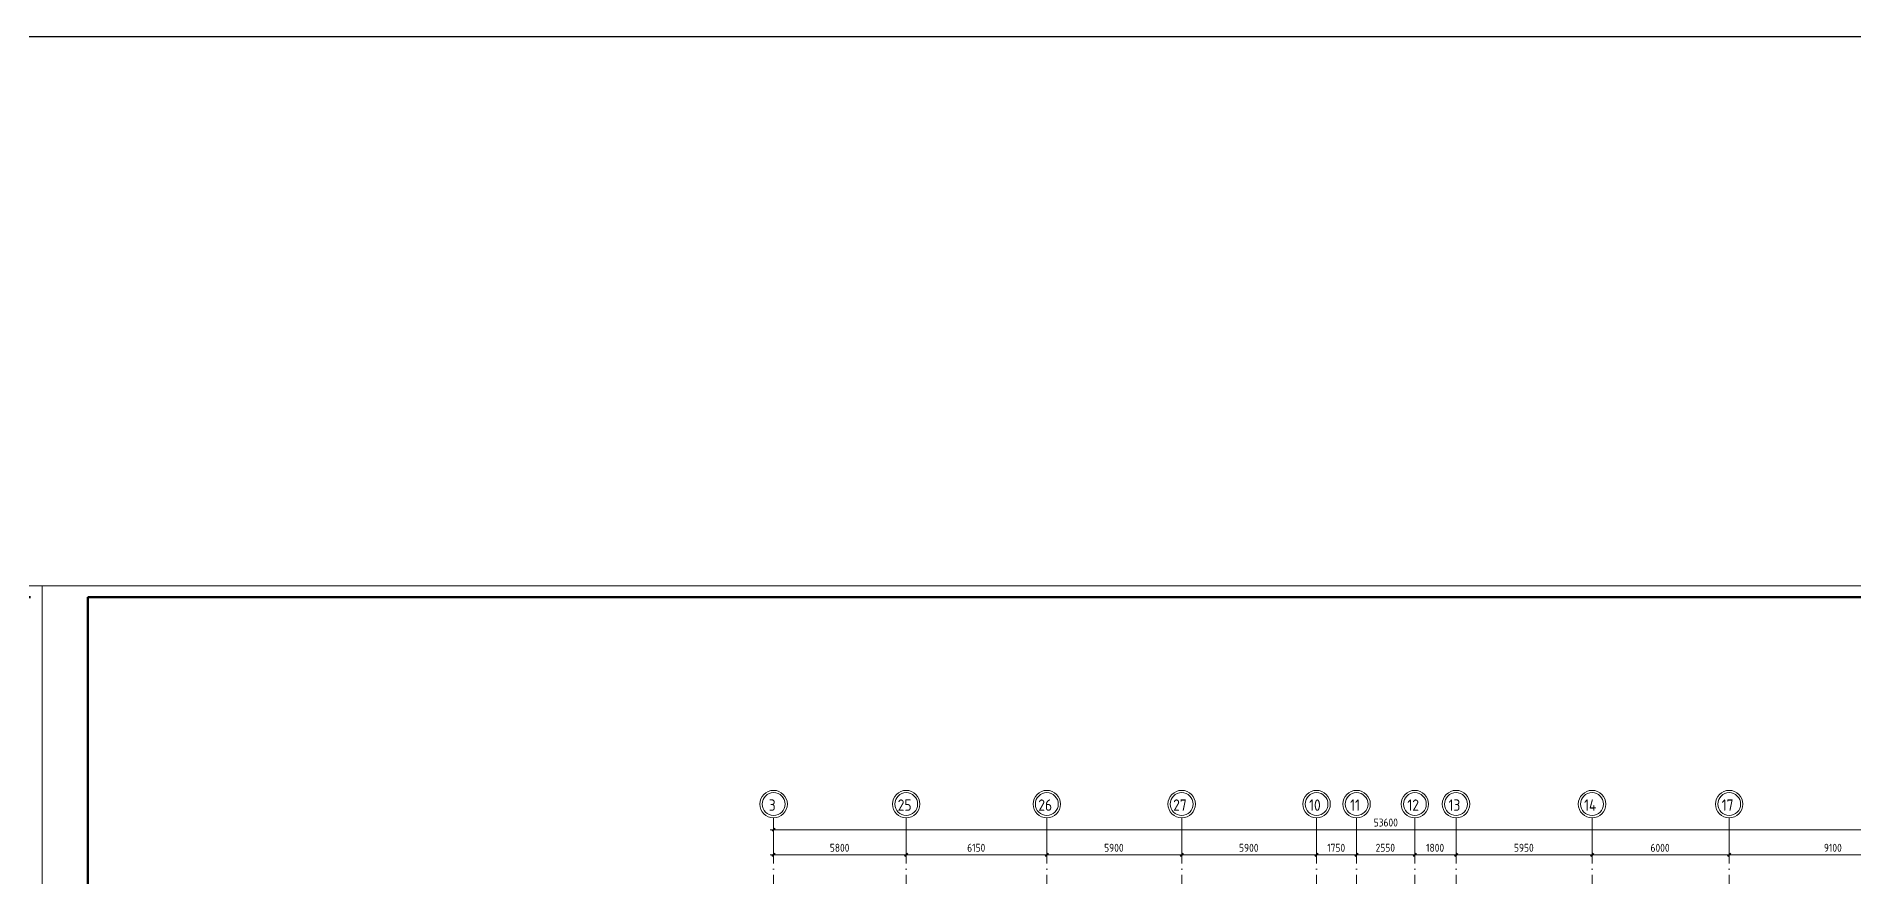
# Model space of a CAD drawing. Header units: millimetres. Extents: x -88595 to 880822, y -1054509 to -148035.
# Drawn here: x 240113 to 319608, y -233074 to -196327 of the extents above; entities that cross this region are included whole.
import ezdxf

# ---------------------------------------------------------------- set-up
doc = ezdxf.new("R2010")
doc.units = ezdxf.units.MM
doc.linetypes.add('ADSK_Линия сетки', pattern=[25, 20, -2.5, 0, -2.5])
for name, color, linetype, lineweight in [('Оборудование', 7, 'Continuous', 18), ('Оси', 7, 'Continuous', 9), ('Основные надписи', 7, 'Continuous', 30), ('Размеры', 7, 'Continuous', 9), ('Тонкие линии', 7, 'Continuous', 18)]:
    doc.layers.add(name, color=color, linetype=linetype, lineweight=lineweight)
doc.layers.add('П4', color=1, linetype='Continuous')
doc.styles.add('GOST Common_1', font='GOST_Common.ttf', dxfattribs={"width": 0.9, "height": 500})
doc.styles.add('GOST Common_3', font='GOST_Common.ttf', dxfattribs={"width": 0.9, "height": 2.5})

# ---------------------------------------------------------------- blocks, each defined once
blk = doc.blocks.new('ADSK_Рамка - Форма 3-3616731-План подвала_')
at = {"layer": 'Основные надписи', "lineweight": 50}
for p, q in [((-197, 687.5), (-1361, 687.5)), ((-1361, 687.5), (-1361, -143.5))]:
    blk.add_line(p, q, dxfattribs=at)
at = {"layer": 'Тонкие линии', "lineweight": 20}
for p, q in [((-1381, 692.5), (-192, 692.5)), ((-1381, 692.5), (-1381, -148.5)), ((-192, 692.5), (-192, -148.5))]:
    blk.add_line(p, q, dxfattribs=at)
blk = doc.blocks.new('2 этаж')
at = {"layer": 'Оси', "linetype": 'ADSK_Линия сетки', "ltscale": 100}
for p, q in [((301698, 697307), (301698, 679652)), ((307498, 697307), (307498, 679652)), ((313648, 697307), (313648, 679652)), ((319548, 697307), (319548, 679652)), ((325448, 697307), (325448, 631330)), ((327198, 697307), (327198, 631330)), ((329748, 697307), (329748, 631330)), ((331548, 697307), (331548, 631330)), ((337498, 697307), (337498, 632600)), ((343498, 697307), (343498, 631330))]:
    blk.add_line(p, q, dxfattribs=at)
at = {"layer": 'Оси', "lineweight": 20}
for centre, radius, start, end in [((301698, 697907), 600, 0, 180), ((301698, 697907), 500, 0, 180), ((307498, 697907), 600, 0, 180), ((307498, 697907), 500, 0, 180), ((313648, 697907), 600, 0, 180), ((313648, 697907), 500, 0, 180), ((319548, 697907), 600, 0, 180), ((319548, 697907), 500, 0, 180), ((325448, 697907), 600, 0, 180), ((325448, 697907), 500, 0, 180), ((327198, 697907), 600, 0, 180), ((327198, 697907), 500, 0, 180), ((329748, 697907), 600, 0, 180), ((329748, 697907), 500, 0, 180), ((331548, 697907), 600, 0, 180), ((331548, 697907), 500, 0, 180), ((337498, 697907), 600, 0, 180), ((337498, 697907), 500, 0, 180), ((343498, 697907), 600, 0, 180), ((343498, 697907), 500, 0, 180), ((301698, 697907), 600, 180, 0), ((301698, 697907), 500, 180, 0), ((307498, 697907), 600, 180, 0), ((307498, 697907), 500, 180, 0), ((313648, 697907), 600, 180, 0), ((313648, 697907), 500, 180, 0), ((319548, 697907), 600, 180, 0), ((319548, 697907), 500, 180, 0), ((325448, 697907), 600, 180, 0), ((325448, 697907), 500, 180, 0), ((327198, 697907), 600, 180, 0), ((327198, 697907), 500, 180, 0), ((329748, 697907), 600, 180, 0), ((329748, 697907), 500, 180, 0), ((331548, 697907), 600, 180, 0), ((331548, 697907), 500, 180, 0), ((337498, 697907), 600, 180, 0), ((337498, 697907), 500, 180, 0), ((343498, 697907), 600, 180, 0), ((343498, 697907), 500, 180, 0)]:
    blk.add_arc(centre, radius, start, end, dxfattribs=at)
at = {"layer": 'Размеры', "lineweight": 20}
for p, q in [((301548, 696788), (355448, 696788)), ((301698, 696788), (301698, 696938)), ((301698, 696788), (301698, 696738)), ((301548, 695684), (307498, 695684)), ((301698, 695684), (301698, 695834)), ((301698, 695684), (301698, 695634)), ((307498, 695684), (307498, 695834)), ((307498, 695684), (307498, 695834)), ((307498, 695684), (307498, 695634)), ((307498, 695684), (313648, 695684)), ((307498, 695684), (307498, 695634)), ((313648, 695684), (313648, 695834)), ((313648, 695684), (313648, 695834)), ((313648, 695684), (313648, 695634)), ((313648, 695684), (319548, 695684)), ((313648, 695684), (313648, 695634)), ((319548, 695684), (319548, 695834)), ((319548, 695684), (319548, 695834)), ((319548, 695684), (319548, 695634)), ((319548, 695684), (325448, 695684)), ((319548, 695684), (319548, 695634)), ((325448, 695684), (325448, 695834)), ((325448, 695684), (325448, 695834)), ((325448, 695684), (325448, 695634)), ((325448, 695684), (327198, 695684)), ((325448, 695684), (325448, 695634)), ((327198, 695684), (327198, 695834)), ((327198, 695684), (327198, 695834)), ((327198, 695684), (327198, 695634)), ((327198, 695684), (329748, 695684)), ((327198, 695684), (327198, 695634)), ((329748, 695684), (329748, 695834)), ((329748, 695684), (329748, 695834)), ((329748, 695684), (329748, 695634)), ((329748, 695684), (331548, 695684)), ((329748, 695684), (329748, 695634)), ((331548, 695684), (331548, 695834)), ((331548, 695684), (331548, 695834)), ((331548, 695684), (331548, 695634)), ((331548, 695684), (337498, 695684)), ((331548, 695684), (331548, 695634)), ((337498, 695684), (337498, 695834)), ((337498, 695684), (337498, 695834)), ((337498, 695684), (337498, 695634)), ((337498, 695684), (343498, 695684)), ((337498, 695684), (337498, 695634)), ((343498, 695684), (343498, 695834)), ((343498, 695684), (343498, 695834)), ((343498, 695684), (343498, 695634)), ((343498, 695684), (352598, 695684)), ((343498, 695684), (343498, 695634))]:
    blk.add_line(p, q, dxfattribs=at)
at = {"layer": 'Размеры', "lineweight": 40}
for p, q in [((301698, 696788), (301627, 696717)), ((301698, 696788), (301768, 696859)), ((301698, 695684), (301627, 695613)), ((301698, 695684), (301768, 695754)), ((307498, 695684), (307427, 695613)), ((307498, 695684), (307427, 695613)), ((307498, 695684), (307568, 695754)), ((307498, 695684), (307568, 695754)), ((313648, 695684), (313577, 695613)), ((313648, 695684), (313577, 695613)), ((313648, 695684), (313718, 695754)), ((313648, 695684), (313718, 695754)), ((319548, 695684), (319477, 695613)), ((319548, 695684), (319477, 695613)), ((319548, 695684), (319618, 695754)), ((319548, 695684), (319618, 695754)), ((325448, 695684), (325377, 695613)), ((325448, 695684), (325377, 695613)), ((325448, 695684), (325518, 695754)), ((325448, 695684), (325518, 695754)), ((327198, 695684), (327127, 695613)), ((327198, 695684), (327127, 695613)), ((327198, 695684), (327268, 695754)), ((327198, 695684), (327268, 695754)), ((329748, 695684), (329677, 695613)), ((329748, 695684), (329677, 695613)), ((329748, 695684), (329818, 695754)), ((329748, 695684), (329818, 695754)), ((331548, 695684), (331477, 695613)), ((331548, 695684), (331477, 695613)), ((331548, 695684), (331618, 695754)), ((331548, 695684), (331618, 695754)), ((337498, 695684), (337427, 695613)), ((337498, 695684), (337427, 695613)), ((337498, 695684), (337568, 695754)), ((337498, 695684), (337568, 695754)), ((343498, 695684), (343427, 695613)), ((343498, 695684), (343427, 695613)), ((343498, 695684), (343568, 695754)), ((343498, 695684), (343568, 695754))]:
    blk.add_line(p, q, dxfattribs=at)
at = {"layer": 'Оси', "style": 'GOST Common_1', "width": 0.9}
for s, p in [('3', (301486, 697612)), ('25', (307126, 697612)), ('26', (313276, 697612)), ('27', (319176, 697612)), ('10', (325120, 697612)), ('11', (326915, 697612)), ('12', (329420, 697612)), ('13', (331220, 697612)), ('14', (337150, 697612)), ('17', (343170, 697612))]:
    blk.add_text(s, height=500, dxfattribs=at).set_placement(p)
at = {"layer": 'Размеры', "lineweight": 20, "char_height": 350, "attachment_point": 1, "line_spacing_factor": 1.022761, "style": 'GOST Common_3'}
for s, insert, width in [('53600', (327946, 697275), 1324.48), ('5800', (304156, 696171), 1059.58), ('6150', (310164, 696171), 980.83), ('5900', (316156, 696171), 1059.58), ('5900', (322056, 696171), 1059.58), ('1750', (325914, 696171), 980.83), ('2550', (328031, 696171), 1059.58), ('1800', (330239, 696171), 980.83), ('5950', (334081, 696171), 1059.58), ('6000', (340056, 696171), 1059.58), ('9100', (347639, 696171), 980.83)]:
    blk.add_mtext(s, dxfattribs=dict(at, insert=insert, width=width))

msp = doc.modelspace()

# ---------------------------------------------------------------- linework, layer by layer
at = {"layer": 'П4', "color": 3, "ltscale": 100}
msp.add_lwpolyline([(-88595, -196327), (880822, -196327), (880822, -376127), (-88595, -376127)], close=True, dxfattribs=at)

# ---------------------------------------------------------------- block references
at = {"layer": 'Оборудование', "color": 5, "true_color": 0x0000ff}
msp.add_blockref('2 этаж', (-29334, -927808), dxfattribs=at)
at = {"layer": 'Основные надписи', "lineweight": 9, "xscale": 100, "yscale": 100, "zscale": 100}
for p in [(259563, -289602), (378463, -289602)]:
    msp.add_blockref('ADSK_Рамка - Форма 3-3616731-План подвала_', p, dxfattribs=at)

doc.saveas('drawing.dxf')
